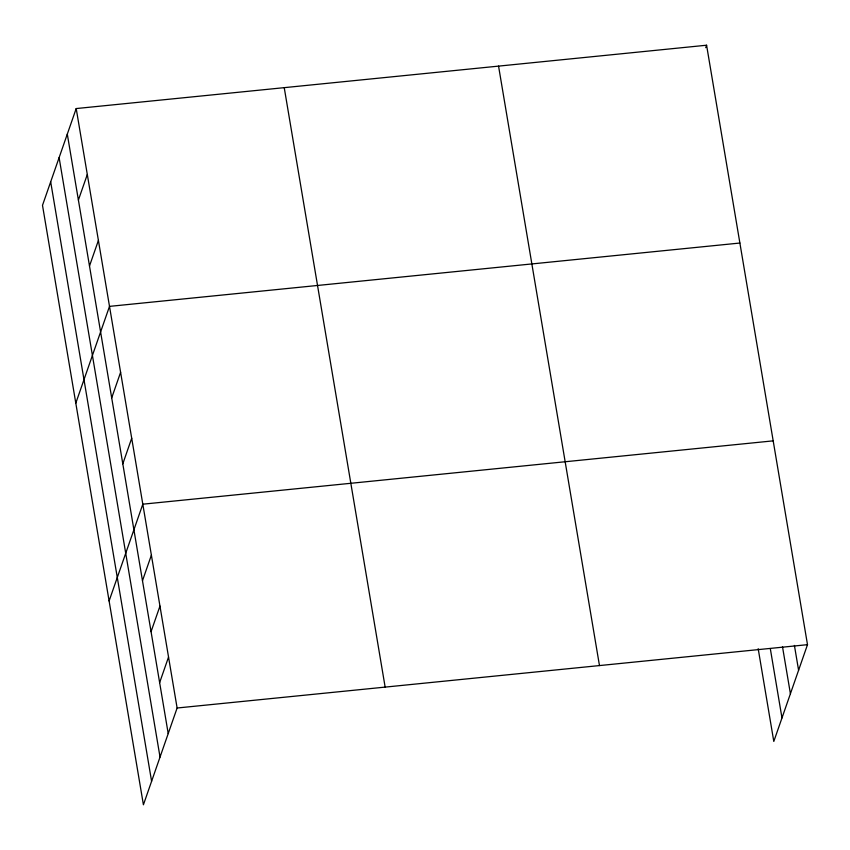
<?xml version="1.0" encoding="UTF-8"?>
<svg xmlns="http://www.w3.org/2000/svg" width="850" height="850" viewBox="0 0 850 850"><rect width="100%" height="100%" fill="white"/><g stroke="black" fill="none" stroke-linecap="round" stroke-linejoin="round"><path stroke-width="1.27" d="M76.203 108.556L42.5 205.328L143.416 804.78L177.119 708.008L76.203 108.556L706.584 45.22L807.5 644.672L773.798 741.444L758.179 648.688M78.391 200.069L87.306 174.494M89.494 266.007L98.409 240.433M75.799 403.155L109.501 306.372L739.883 243.036M111.701 397.885L120.604 372.311M122.804 463.824L131.707 438.249M109.108 600.971L142.811 504.188L773.192 440.853M142.481 580.72L151.385 555.146M151.056 631.678L159.959 606.103M159.641 682.624L168.544 657.05M705.734 47.653L706.584 45.22M177.119 708.008L807.5 644.672M794.41 645.426L798.596 670.246M782.489 646.712L790.415 693.738M770.323 648.709L781.979 717.952M498.557 66.119L599.473 665.571M284.229 87.646L385.146 687.108M67.299 134.13L168.215 733.582M59.117 157.622L160.034 757.084M50.681 181.836L151.597 781.288"/></g></svg>
